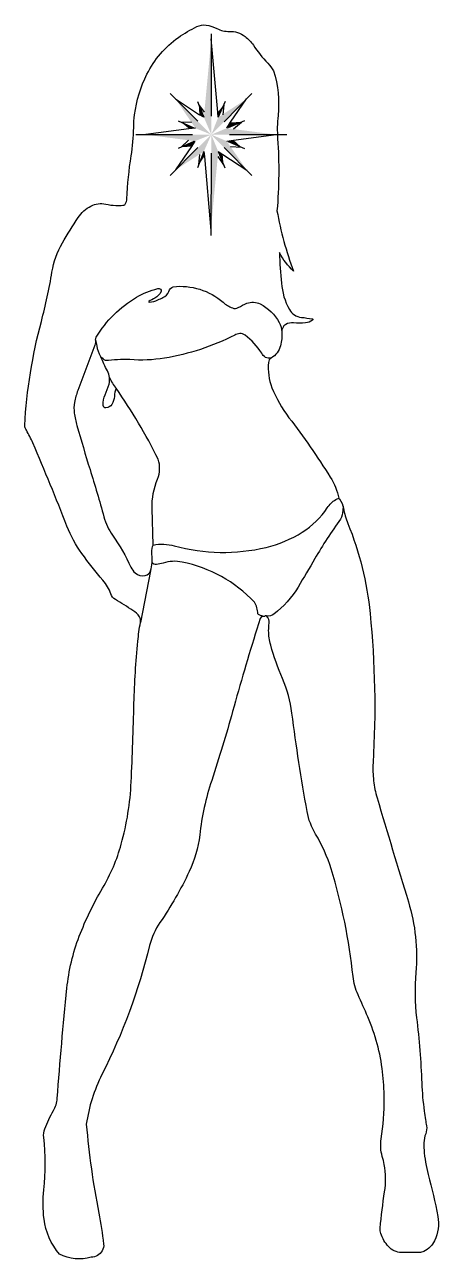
# Model space of a CAD drawing. Header units: inches. Extents: x -6 to 51, y -144 to 26.
import ezdxf

# ---------------------------------------------------------------- set-up
doc = ezdxf.new("R2010")
doc.units = ezdxf.units.IN
doc.header["$MEASUREMENT"] = 0
doc.styles.get("Standard").update_dxf_attribs({"font": 'arial.ttf'})

# ---------------------------------------------------------------- blocks, each defined once
blk = doc.blocks.new('A$Cc952f788')
for points in [[(0, 693.4), (0, 126.4)], [(44.4, 153.7), (0, 659.2)], [(-283.5, 283.5), (-92.2, 92.2)], [(280.1, 283.5), (88.8, 88.8)], [(-245.9, 245.9), (-82, 136.6)], [(-95.6, 228.9), (-51.2, 119.5), (-82, 136.6)], [(-47.8, 153.7), (-87, 207.6)], [(95.6, 228.9), (47.8, 119.5)], [(85.4, 204.9), (78.6, 136.6)], [(133.2, 85.4), (243.2, 245.9)], [(-228.9, 95.6), (-119.5, 47.8)], [(-210.2, 87.5), (-136.6, 85.4)], [(47.8, 119.5), (44.4, 153.7)], [(105.9, 44.4), (133.2, 85.4)], [(228.9, 95.6), (116.1, 47.8)], [(153.7, 41), (207.7, 86.6)], [(-153.7, 41), (-450.9, 0)], [(-109.3, 44.4), (-153.7, 41)], [(-519.2, 0), (-129.8, 0)], [(-136.6, -82), (-245.9, -242.5)], [(-119.5, -47.8), (-228.9, -95.6)], [(-208, -86.5), (-157.1, -37.6)], [(-112.7, -44.4), (-136.6, -82)], [(105.9, -44.4), (153.7, -37.6)], [(116.1, -47.8), (228.9, -95.6)], [(126.4, 0), (519.2, 0)], [(133.2, -82), (207.8, -86.7)], [(153.7, -37.6), (447.5, 0)], [(-92.2, -88.8), (-283.5, -280.1)], [(-51.2, -116.1), (-95.6, -228.9)], [(-82, -136.6), (-87.7, -208.7)], [(-51.2, -116.1), (-47.8, -150.3)], [(-47.8, -150.3), (-3.4, -659.2)], [(0, -126.4), (-3.4, -693.4)], [(44.4, -150.3), (84.3, -208.8)], [(47.8, -116.1), (92.2, -228.9)], [(47.8, -116.1), (78.6, -136.6)], [(78.6, -136.6), (244.1, -244.1)], [(88.8, -88.8), (280.1, -280.1)]]:
    blk.add_lwpolyline(points)
at = {"color": 5}
for points in [[(0, 0), (0, 659.2), (-51.2, 119.5)], [(0, 0), (-450.9, 0), (-112.7, -44.4)], [(0, 0), (-3.4, -659.2), (47.8, -116.1)], [(0, 0), (447.5, 0), (105.9, 44.4)]]:
    blk.add_solid(points, dxfattribs=at)
at = {"color": 1}
for points in [[(0, 0), (-245.9, 245.9), (-109.3, 44.4)], [(0, 0), (243.2, 245.9), (47.8, 119.5)], [(0, 0), (-245.9, -242.5), (-51.2, -116.1)], [(0, 0), (244.1, -244.1), (105.9, -44.4)]]:
    blk.add_solid(points, dxfattribs=at)
for points in [[(-51.2, 119.5), (-82, 136.6), (-87, 207.6)], [(47.8, 119.5), (44.4, 153.7), (85.6, 205.9)], [(-109.3, 44.4), (-153.7, 41), (-210.2, 87.5)], [(105.9, 44.4), (133.2, 85.4), (207.7, 86.6)], [(-112.7, -44.4), (-136.6, -82), (-208, -86.5)], [(105.9, -44.4), (153.7, -37.6), (207.8, -86.7)], [(-51.2, -116.1), (-47.8, -150.3), (-87.7, -208.7)], [(47.8, -116.1), (78.6, -136.6), (84.3, -208.8)]]:
    blk.add_solid(points)
blk = doc.blocks.new('girl')
blk.add_line((-836, -6003), (-976, -6717))
for points in [[(-1163, -882, -0.026978), (-1104, -293, 0.033277), (-1069, 97, -0.025542), (-1057, 274, -0.08658), (-886, 834, -0.121524), (-453, 1338, -0.04218), (-199, 1488, -0.148365), (-72, 1508, -0.084947), (78, 1460, 0.129556), (248, 1422, -0.175622), (465, 1352, -0.081599), (579, 1231, 0.04435), (778, 983, -0.061708), (856, 878, -0.10536), (919, 264, 0.044033), (914, -57, -0.039031), (905, -1048, 0.045284), (1132, -1879, -0.092527), (941, -1623), (946, -1789), (966, -2043, 0.106795), (1075, -2406, 0.245862), (1241, -2515, -0.018525), (1392, -2536, -0.667826), (1396, -2554, -0.122466), (1297, -2592, -0.06195), (1132, -2592, 0.167521), (1025, -2614, 0.280279), (971, -2717, -0.079226), (953, -2905, -0.198001), (826, -3075, 0.23868), (787, -3135, 0.119549), (836, -3483, 0.068789), (1070, -3896, -0.022292), (1639, -4714, -0.086401), (1759, -5006, 0.275692), (1767, -5015, -0.117269), (1822, -5143, 0.053921), (1881, -5352, -0.071097), (2187, -6590, -0.040319), (2228, -8648, 0.04498), (2236, -8895, 0.042468), (2284, -9130, 0.001928), (2715, -10561, -0.09594), (2818, -11534, 0.050891), (2828, -12157, -0.019464), (2899, -13056, 0.023615), (2933, -13443, 0.00542), (2950, -13561, 0.007336), (2964, -13643, -0.138989), (2954, -13754, 0.08705), (2929, -13881, 0.021656), (2931, -13975, 0.049555), (2988, -14316, -0.01986), (3120, -14892, -0.160262), (3075, -15226, -0.16736), (2928, -15374), (2881, -15388), (2619, -15388, -0.214061), (2441, -15308, -0.102195), (2335, -15125, -0.102238), (2327, -15054, -0.016851), (2388, -14553, 0.084955), (2382, -14178, 0.025801), (2356, -14066, -0.111554), (2340, -13826, 0.041284), (2382, -13267, 0.026872), (2359, -12903, 0.07344), (2156, -12144, 0.004697), (2022, -11841, -0.081146), (1953, -11591, 0.048836), (1651, -10109, 0.061218), (1437, -9630, -0.091648), (1320, -9319, -0.01205), (1110, -7963, 0.068317), (981, -7489, -0.031709), (818, -7027, -0.034437), (797, -6928, -0.068555), (797, -6727, 0.238067), (762, -6626, 0.400074), (742, -6626, -0.393825), (699, -6626), (673, -6661), (628, -6806, 0.008491), (293, -7941, -0.012445), (5, -8889, 0.051562), (-160, -9641, -0.082642), (-304, -10144, -0.039429), (-707, -10845, 0.090355), (-850, -11164, -0.056891), (-1506, -12937, 0.08102), (-1722, -13623, 0.027295), (-1550, -14845, -0.018911), (-1483, -15272, -0.164858), (-1503, -15367, -0.261897), (-1655, -15455, -0.187339), (-2092, -15412, -0.143564), (-2304, -14928, -0.058998), (-2308, -14526, 0.054051), (-2308, -13805, -0.116399), (-2293, -13685, -0.042921), (-2174, -13434, 0.113564), (-2123, -13268, -0.006519), (-1989, -11752, -0.066689), (-1819, -11036, -0.041656), (-1499, -10374, 0.065755), (-1240, -9767, 0.056729), (-1104, -8911, 0.004311), (-1065, -7827, -0.017619), (-1012, -6974, -0.019735), (-976, -6717, 0.186432), (-991, -6638, 0.112797), (-1080, -6550, 0.002404), (-1322, -6399, -0.171607), (-1384, -6323, 0.093168), (-1493, -6135, -0.022075), (-1783, -5766, -0.062796), (-1988, -5390, 0.008925), (-2459, -4244, 0.029382), (-2547, -4070, -0.089958), (-2571, -4003, -0.050086), (-2341, -2570, 0.023508), (-2195, -1892, -0.088451), (-2052, -1491, -0.019435), (-1834, -1140, -0.123455), (-1658, -983, -0.17814), (-1454, -956, 0.043736), (-1315, -975, 0.040771), (-1218, -972, 0.02502), (-1189, -967), (-1169, -918, 0.09198), (-1163, -882, 6.299999)], [(-1594, -2826), (-1586, -2787, -0.119951), (-1032, -2238, -0.079623), (-738, -2120, -0.21863), (-699, -2128, -0.341756), (-691, -2156, -0.185125), (-777, -2249, 0.033959), (-861, -2297, 0.379282), (-862, -2303, 0.30021), (-856, -2307, 0.098346), (-735, -2274, -0.021475), (-666, -2244, 0.228349), (-585, -2157, -0.227857), (-526, -2093, -0.20807), (163, -2308, 0.080396), (291, -2386, 0.239529), (372, -2380, -0.047688), (491, -2322, -0.207628), (674, -2331, -0.156038), (935, -2584, -0.112579), (971, -2717, 0.101242)], [(-1606, -2899), (-1839, -3521, 0.044293), (-1884, -3685, 0.079837), (-1888, -3832, 0.035224), (-1851, -4006, 0.006013), (-1671, -4610, -0.008953), (-1480, -5261, 0.08762), (-1361, -5515, -0.047206), (-1108, -5955, 0.104959), (-1050, -6034, 0.241204), (-909, -6070, 0.266947), (-836, -6003, 0.112781), (-818, -5779, -0.102046), (-811, -5669, -0.130802), (-799, -5649), (-815, -5145, -0.105395), (-741, -4741, 0.177443), (-731, -4469, 0.035917), (-1311, -3492, 0.076455), (-1335, -3603, -0.124728), (-1370, -3714, -0.251083), (-1452, -3762, -0.402936), (-1491, -3727, -0.129783), (-1463, -3581, 0.047211), (-1409, -3434, 0.191487), (-1432, -3252, -0.027297), (-1521, -3058, 0.116162), (-1521, -3058, -0.098334), (-1574, -2909, 0.042082), (-1594, -2826, -0.07455), (-1606, -2899, -0.68256)], [(826, -3075, -0.372414), (694, -3007, 0.0833), (467, -2762, 0.185526), (392, -2739, 0.100251), (323, -2759, -0.07825), (-645, -3077, -0.060225), (-1124, -3097, 0.114582), (-1124, -3097, 0.033829), (-1457, -3111, -0.09785), (-1521, -3058, -2.367835)], [(-799, -5649, -0.11479), (-510, -5660, 0.125196), (755, -5682, 0.08305), (1253, -5473, 0.104836), (1598, -5137, -0.103328), (1714, -5023, -0.095776), (1759, -5006, 0.211716)], [(1816, -5115), (1811, -5175, -0.099798), (1779, -5292, 0.023702), (1426, -5837, -0.003386), (1196, -6228, -0.096771), (862, -6599, -0.194801), (762, -6626, -3.200617)], [(699, -6626, -0.115419), (661, -6612, -0.070715), (642, -6595, 0.114602), (595, -6435, 0.153807), (-402, -5884, 0.125278), (-663, -5897, -0.038732), (-756, -5918, -0.131509), (-794, -5913, -0.211494), (-814, -5892, -1.163568)]]:
    blk.add_lwpolyline(points, format="xyb")
blk.add_arc((-885, -3127), 561, 202.4711, 220.5969)
at = {"xscale": 2, "yscale": 2, "zscale": 2}
blk.add_blockref('A$Cc952f788', (0, 0), dxfattribs=at)
at = {"flags": 1}
for tag, p in [('X_COORDINATE', (4480, 933)), ('Y_COORDINATE', (4526, -529))]:
    blk.add_attdef(tag, p, '', height=500, dxfattribs=at)

msp = doc.modelspace()

# ---------------------------------------------------------------- block references
at = {"xscale": 0.01, "yscale": 0.01, "zscale": 0.01}
msp.add_blockref('girl', (19.88, 10.66), dxfattribs=at)

doc.saveas('drawing.dxf')
